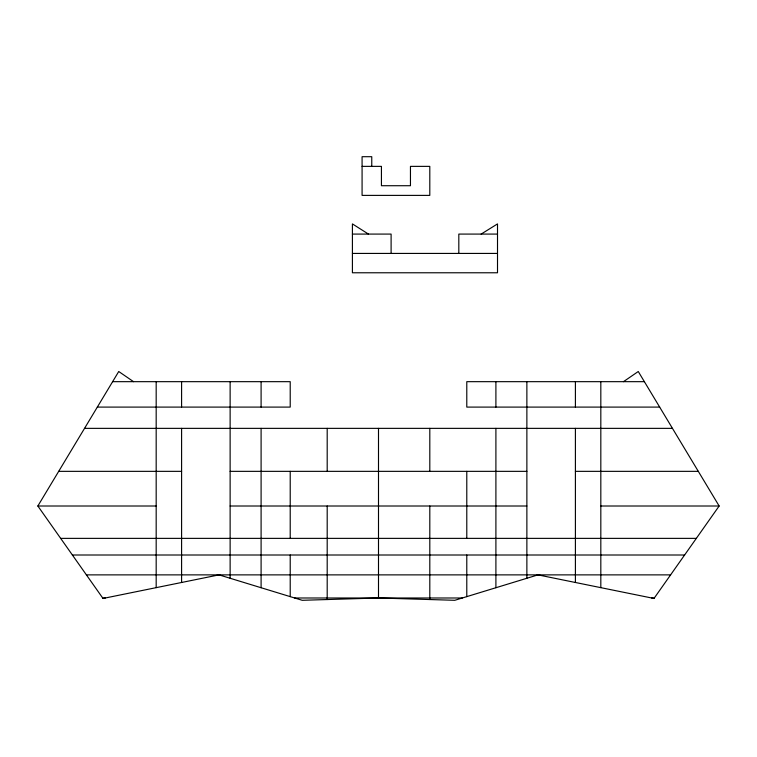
<?xml version="1.0" encoding="UTF-8"?>
<svg xmlns="http://www.w3.org/2000/svg" width="757" height="757" viewBox="0 0 757 757"><rect width="100%" height="100%" fill="white"/><g stroke="black" fill="none" stroke-linecap="round" stroke-linejoin="round"><path stroke-width="1.14" d="M623.475 381.67L638.265 371.507L719.15 506.007L653.982 598.456L537.962 574.875L454.768 600.301L378.5 597.992L302.232 600.301L219.038 574.875L103.018 598.456L37.85 506.007L118.735 371.507L133.525 381.67M481.159 234.083L497.51 223.911L497.51 272.775L352.412 272.775L352.412 223.911L368.46 234.083M362.083 166.37L381.433 166.37L381.433 185.72L410.455 185.72L410.455 166.37L429.796 166.37L429.796 195.391L362.083 195.391L362.083 156.699L371.763 156.699L371.763 166.37M352.412 234.083L391.104 234.083L391.104 253.425M497.51 234.083L458.818 234.083L458.818 253.425M352.412 253.425L497.51 253.425M112.623 381.67L290.215 381.67L290.215 407.096L97.331 407.096M644.377 381.67L466.785 381.67L466.785 407.096L659.669 407.096M84.547 428.358L672.453 428.358M58.696 471.346L181.595 471.346M230.128 471.346L526.872 471.346M575.405 471.346L698.304 471.346M37.85 506.007L156.179 506.007M230.128 506.007L526.872 506.007M600.821 506.007L719.15 506.007M60.664 538.369L696.336 538.369M72.388 555.004L684.612 555.004M86.402 574.875L670.598 574.875M102.697 597.992L105.299 597.992M294.672 597.992L462.328 597.992M651.701 597.992L654.303 597.992M600.821 381.67L600.821 587.65M575.405 381.67L575.405 407.096M575.405 428.358L575.405 582.483M526.872 381.67L526.872 578.272M495.901 381.67L495.901 407.096M495.901 428.358L495.901 587.735M466.785 471.346L466.785 538.369M466.785 555.004L466.785 596.63M429.806 428.358L429.806 471.346M429.806 506.007L429.806 599.544M378.5 428.358L378.5 597.992M327.194 428.358L327.194 471.346M327.194 506.007L327.194 599.544M290.215 471.346L290.215 538.369M290.215 555.004L290.215 596.63M261.099 381.67L261.099 407.096M261.099 428.358L261.099 587.735M230.128 381.67L230.128 578.272M181.595 381.67L181.595 407.096M181.595 428.358L181.595 582.483M156.179 381.67L156.179 587.65"/></g></svg>
